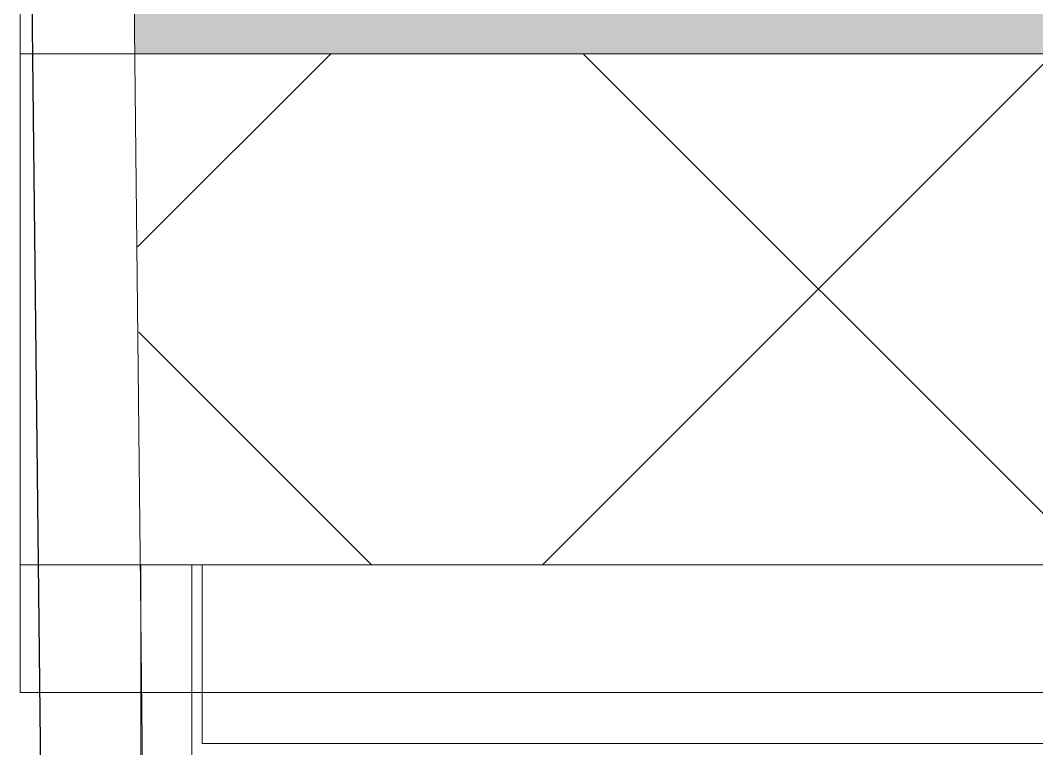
# Model space of a CAD drawing. Header units: millimetres. Extents: x -10051 to 73829, y -4843 to 44223.
# Drawn here: x 41916.8 to 42115.7, y 8466.1 to 8608.6 of the extents above; entities that cross this region are included whole.
import ezdxf

# ---------------------------------------------------------------- set-up
doc = ezdxf.new("R2010")
doc.units = ezdxf.units.MM
for name, color, linetype, lineweight in [('Стены внутренние', 7, 'Continuous', 18), ('Стены несущие', 7, 'Continuous', 30), ('Стены отделка', 7, 'Continuous', 30), ('Стены штриховка', 7, 'Continuous', 9)]:
    doc.layers.add(name, color=color, linetype=linetype, lineweight=lineweight)

msp = doc.modelspace()

# ---------------------------------------------------------------- hatches: boundary and pattern name
at = {"layer": 'Стены внутренние'}
h = msp.add_hatch(color=256, dxfattribs=at)
h.paths.add_polyline_path([(44033.65, 8602.057), (44140, 8602.057), (44139.803, 8627.057), (43451.756, 8627.057), (43451.756, 8602.057), (44015, 8602.057)])
h.paths.add_polyline_path([(41993.924, 8602.057), (42381.756, 8602.057), (42381.756, 8627.057), (41938.868, 8627.057), (41939.144, 8602.057), (41987.743, 8602.057)])
at = {"layer": 'Стены внутренние', "lineweight": 9, "true_color": 0x0000ff}
h = msp.add_hatch(dxfattribs=at)
h.set_pattern_fill('FP_11', color=5, style=0, pattern_type=2)
h.set_pattern_definition([(45, (0, 0), (-70.71068, 70.71068), []), (135, (0, 0), (-70.71068, -70.71068), [])])
h.paths.add_polyline_path([(44033.65, 8502.057), (44040, 8502.057), (44040, 8602.057), (43451.756, 8602.057), (43451.756, 8502.057), (44015, 8502.057)])
h.paths.add_polyline_path([(41987.743, 8502.057), (42381.756, 8502.057), (42381.756, 8602.057), (41939.144, 8602.057), (41940.659, 8502.057), (41978.435, 8502.057)])

# ---------------------------------------------------------------- linework, layer by layer
at = {"layer": 'Стены несущие'}
msp.add_line((41916.756, 8817.913), (41993.383, 1888.232), dxfattribs=at)
at = {"layer": 'Стены отделка', "lineweight": 9}
for p, q in [((41978.435, 5048.838), (41936.084, 8878.813)), ((41916.756, 8477.057), (41916.756, 8627.057)), ((41940.317, 5036.838), (41940.317, 8502.057)), ((41952.317, 8502.057), (41952.317, 8477.057)), ((41952.317, 8477.057), (41916.756, 8477.057))]:
    msp.add_line(p, q, dxfattribs=at)
at = {"layer": 'Стены штриховка'}
for p, q in [((41916.756, 8602.057), (42381.756, 8602.057)), ((41916.756, 8502.057), (42381.756, 8502.057)), ((41950.317, 8502.057), (41950.317, 5036.838)), ((42381.756, 8477.057), (41952.317, 8477.057)), ((41952.317, 8467.057), (41952.317, 8477.057)), ((42381.756, 8467.057), (41952.317, 8467.057))]:
    msp.add_line(p, q, dxfattribs=at)

doc.saveas('drawing.dxf')
